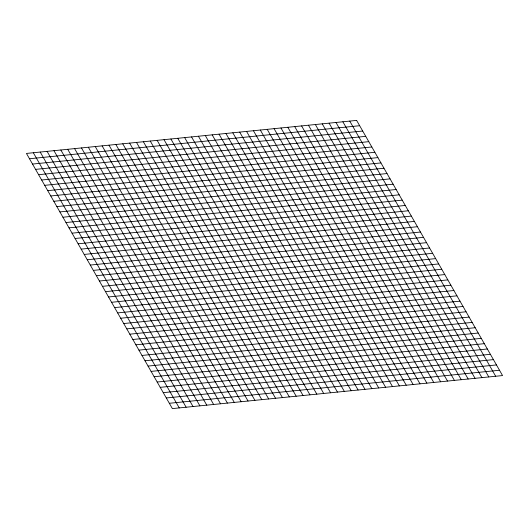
<?xml version="1.0" encoding="UTF-8"?>
<svg xmlns="http://www.w3.org/2000/svg" width="529" height="529" viewBox="0 0 529 529"><rect width="100%" height="100%" fill="white"/><g stroke="black" fill="none" stroke-linecap="round" stroke-linejoin="round"><path stroke-width="0.79" d="M29.492 158.746L359.667 125.717M32.527 164.063L362.709 131.027M35.569 169.379L365.744 136.343M38.61 174.696L368.786 141.66M41.652 180.012L371.827 146.976M44.687 185.329L374.869 152.292M47.729 190.645L377.904 157.609M50.771 195.961L380.946 162.925M53.813 201.278L383.988 168.242M56.848 206.594L387.03 173.558M59.889 211.911L390.065 178.875M62.931 217.227L393.107 184.191M65.973 222.537L396.148 189.508M69.008 227.854L399.19 194.824M72.05 233.17L402.225 200.141M75.092 238.486L405.267 205.457M78.133 243.803L408.309 210.773M81.168 249.119L411.35 216.09M84.21 254.436L414.386 221.4M87.252 259.752L417.427 226.716M90.294 265.069L420.469 232.033M93.329 270.385L423.511 237.349M96.371 275.702L426.546 242.666M99.412 281.018L429.588 247.982M102.454 286.334L432.629 253.298M105.489 291.651L435.671 258.615M108.531 296.967L438.706 263.931M111.573 302.284L441.748 269.248M114.614 307.6L444.79 274.564M117.65 312.91L447.832 279.881M120.691 318.227L450.867 285.197M123.733 323.543L453.908 290.514M126.775 328.859L456.95 295.83M129.81 334.176L459.992 301.146M132.852 339.492L463.027 306.463M135.893 344.809L466.069 311.773M138.935 350.125L469.111 317.089M141.97 355.442L472.152 322.406M145.012 360.758L475.187 327.722M148.054 366.075L478.229 333.039M151.096 371.391L481.271 338.355M154.131 376.708L484.313 343.671M157.173 382.024L487.348 348.988M160.214 387.34L490.39 354.304M163.256 392.657L493.431 359.621M166.291 397.973L496.473 364.937M169.333 403.283L499.508 370.254M349.748 121.088L495.673 376.258M342.871 121.776L488.789 376.946M335.988 122.463L481.912 377.633M329.111 123.151L475.035 378.321M322.234 123.839L468.158 379.009M315.357 124.527L461.275 379.696M308.473 125.214L454.398 380.384M301.596 125.902L447.521 381.072M294.719 126.59L440.644 381.759M287.842 127.277L433.76 382.454M280.959 127.965L426.883 383.141M274.082 128.653L420.006 383.829M267.205 129.347L413.129 384.517M260.328 130.035L406.246 385.205M253.444 130.723L399.369 385.892M246.567 131.41L392.492 386.58M239.69 132.098L385.615 387.268M232.813 132.786L378.731 387.955M225.929 133.473L371.854 388.643M219.052 134.161L364.977 389.331M212.175 134.849L358.1 390.018M205.298 135.536L351.216 390.706M198.415 136.224L344.339 391.4M191.538 136.912L337.462 392.088M184.661 137.6L330.585 392.776M177.784 138.294L323.702 393.464M170.9 138.982L316.825 394.151M164.023 139.669L309.948 394.839M157.146 140.357L303.071 395.527M150.269 141.045L296.187 396.214M143.385 141.732L289.31 396.902M136.508 142.42L282.433 397.59M129.631 143.108L275.556 398.277M122.754 143.795L268.672 398.965M115.871 144.483L261.795 399.653M108.994 145.171L254.918 400.347M102.117 145.859L248.041 401.035M95.24 146.546L241.158 401.723M88.356 147.241L234.281 402.41M81.479 147.928L227.404 403.098M74.602 148.616L220.527 403.786M67.725 149.304L213.643 404.473M60.842 149.991L206.766 405.161M53.965 150.679L199.889 405.849M47.088 151.367L193.012 406.536M40.211 152.054L186.129 407.224M33.327 152.742L179.252 407.912M356.625 120.4L26.45 153.43L172.375 408.6L502.55 375.57L356.625 120.4"/></g></svg>
